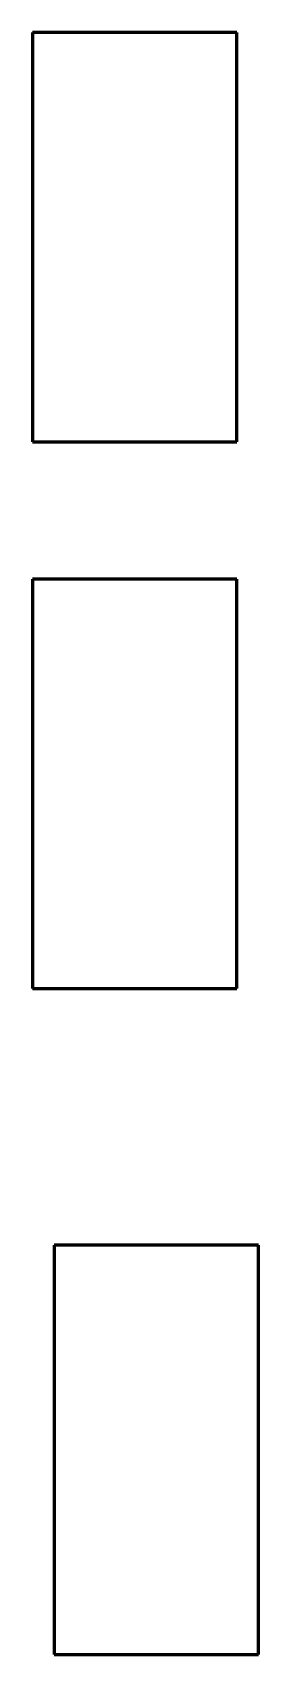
# Model space of a CAD drawing. Extents: x 0 to 297, y 0 to 292.
# Drawn here: x 238.61 to 239.99, y 77.98 to 87.89 of the extents above; entities that cross this region are included whole.
import ezdxf

# ---------------------------------------------------------------- set-up
doc = ezdxf.new("R2010")
doc.units = 0
doc.header["$MEASUREMENT"] = 0
doc.linetypes.add('K5LT_BASIC', pattern=[0])
doc.layers.add('Системный слой', color=7, linetype='Continuous')

# ---------------------------------------------------------------- blocks, each defined once
blk = doc.blocks.new('*U')
at = {"layer": 'Системный слой', "linetype": 'K5LT_BASIC', "lineweight": 60}
for p, q in [((239.8589, 87.8853), (238.6089, 87.8853)), ((238.6089, 87.8853), (238.6089, 85.3853)), ((239.8589, 85.3853), (239.8589, 87.8853)), ((238.6089, 85.3853), (239.8589, 85.3853)), ((239.8589, 84.5456), (238.6089, 84.5456)), ((238.6089, 84.5456), (238.6089, 82.0456)), ((239.8589, 82.0456), (239.8589, 84.5456)), ((238.6089, 82.0456), (239.8589, 82.0456)), ((239.9912, 80.477), (238.7412, 80.477)), ((238.7412, 80.477), (238.7412, 77.977)), ((239.9912, 77.977), (239.9912, 80.477)), ((238.7412, 77.977), (239.9912, 77.977))]:
    blk.add_line(p, q, dxfattribs=at)

msp = doc.modelspace()

# ---------------------------------------------------------------- block references
at = {"layer": 'Системный слой'}
msp.add_blockref('*U', (0, 0), dxfattribs=at)
msp.add_blockref('*U', (0, 0), dxfattribs=at)
msp.add_blockref('*U', (0, 0), dxfattribs=at)
msp.add_blockref('*U', (0, 0), dxfattribs=at)
msp.add_blockref('*U', (0, 0), dxfattribs=at)
msp.add_blockref('*U', (0, 0), dxfattribs=at)
msp.add_blockref('*U', (0, 0), dxfattribs=at)
msp.add_blockref('*U', (0, 0), dxfattribs=at)
msp.add_blockref('*U', (0, 0), dxfattribs=at)
msp.add_blockref('*U', (0, 0), dxfattribs=at)
msp.add_blockref('*U', (0, 0), dxfattribs=at)
msp.add_blockref('*U', (0, 0), dxfattribs=at)
msp.add_blockref('*U', (0, 0), dxfattribs=at)
msp.add_blockref('*U', (0, 0), dxfattribs=at)
msp.add_blockref('*U', (0, 0), dxfattribs=at)
msp.add_blockref('*U', (0, 0), dxfattribs=at)
msp.add_blockref('*U', (0, 0), dxfattribs=at)
msp.add_blockref('*U', (0, 0), dxfattribs=at)
msp.add_blockref('*U', (0, 0), dxfattribs=at)
msp.add_blockref('*U', (0, 0), dxfattribs=at)
msp.add_blockref('*U', (0, 0), dxfattribs=at)
msp.add_blockref('*U', (0, 0), dxfattribs=at)
msp.add_blockref('*U', (0, 0), dxfattribs=at)
msp.add_blockref('*U', (0, 0), dxfattribs=at)
msp.add_blockref('*U', (0, 0), dxfattribs=at)
msp.add_blockref('*U', (0, 0), dxfattribs=at)
msp.add_blockref('*U', (0, 0), dxfattribs=at)
msp.add_blockref('*U', (0, 0), dxfattribs=at)
msp.add_blockref('*U', (0, 0), dxfattribs=at)
msp.add_blockref('*U', (0, 0), dxfattribs=at)
msp.add_blockref('*U', (0, 0), dxfattribs=at)
msp.add_blockref('*U', (0, 0), dxfattribs=at)
msp.add_blockref('*U', (0, 0), dxfattribs=at)
msp.add_blockref('*U', (0, 0), dxfattribs=at)
msp.add_blockref('*U', (0, 0), dxfattribs=at)
msp.add_blockref('*U', (0, 0), dxfattribs=at)
msp.add_blockref('*U', (0, 0), dxfattribs=at)
msp.add_blockref('*U', (0, 0), dxfattribs=at)
msp.add_blockref('*U', (0, 0), dxfattribs=at)
msp.add_blockref('*U', (0, 0), dxfattribs=at)
msp.add_blockref('*U', (0, 0), dxfattribs=at)
msp.add_blockref('*U', (0, 0), dxfattribs=at)
msp.add_blockref('*U', (0, 0), dxfattribs=at)
msp.add_blockref('*U', (0, 0), dxfattribs=at)
msp.add_blockref('*U', (0, 0), dxfattribs=at)
msp.add_blockref('*U', (0, 0), dxfattribs=at)
msp.add_blockref('*U', (0, 0), dxfattribs=at)
msp.add_blockref('*U', (0, 0), dxfattribs=at)
msp.add_blockref('*U', (0, 0), dxfattribs=at)
msp.add_blockref('*U', (0, 0), dxfattribs=at)
msp.add_blockref('*U', (0, 0), dxfattribs=at)
msp.add_blockref('*U', (0, 0), dxfattribs=at)
msp.add_blockref('*U', (0, 0), dxfattribs=at)
msp.add_blockref('*U', (0, 0), dxfattribs=at)
msp.add_blockref('*U', (0, 0), dxfattribs=at)
msp.add_blockref('*U', (0, 0), dxfattribs=at)
msp.add_blockref('*U', (0, 0), dxfattribs=at)
msp.add_blockref('*U', (0, 0), dxfattribs=at)
msp.add_blockref('*U', (0, 0), dxfattribs=at)
msp.add_blockref('*U', (0, 0), dxfattribs=at)
msp.add_blockref('*U', (0, 0), dxfattribs=at)
msp.add_blockref('*U', (0, 0), dxfattribs=at)
msp.add_blockref('*U', (0, 0), dxfattribs=at)
msp.add_blockref('*U', (0, 0), dxfattribs=at)
msp.add_blockref('*U', (0, 0), dxfattribs=at)
msp.add_blockref('*U', (0, 0), dxfattribs=at)
msp.add_blockref('*U', (0, 0), dxfattribs=at)
msp.add_blockref('*U', (0, 0), dxfattribs=at)
msp.add_blockref('*U', (0, 0), dxfattribs=at)
msp.add_blockref('*U', (0, 0), dxfattribs=at)
msp.add_blockref('*U', (0, 0), dxfattribs=at)
msp.add_blockref('*U', (0, 0), dxfattribs=at)
msp.add_blockref('*U', (0, 0), dxfattribs=at)
msp.add_blockref('*U', (0, 0), dxfattribs=at)
msp.add_blockref('*U', (0, 0), dxfattribs=at)
msp.add_blockref('*U', (0, 0), dxfattribs=at)
msp.add_blockref('*U', (0, 0), dxfattribs=at)
msp.add_blockref('*U', (0, 0), dxfattribs=at)
msp.add_blockref('*U', (0, 0), dxfattribs=at)
msp.add_blockref('*U', (0, 0), dxfattribs=at)
msp.add_blockref('*U', (0, 0), dxfattribs=at)
msp.add_blockref('*U', (0, 0), dxfattribs=at)
msp.add_blockref('*U', (0, 0), dxfattribs=at)
msp.add_blockref('*U', (0, 0), dxfattribs=at)
msp.add_blockref('*U', (0, 0), dxfattribs=at)
msp.add_blockref('*U', (0, 0), dxfattribs=at)
msp.add_blockref('*U', (0, 0), dxfattribs=at)
msp.add_blockref('*U', (0, 0), dxfattribs=at)
msp.add_blockref('*U', (0, 0), dxfattribs=at)
msp.add_blockref('*U', (0, 0), dxfattribs=at)
msp.add_blockref('*U', (0, 0), dxfattribs=at)
msp.add_blockref('*U', (0, 0), dxfattribs=at)
msp.add_blockref('*U', (0, 0), dxfattribs=at)
msp.add_blockref('*U', (0, 0), dxfattribs=at)
msp.add_blockref('*U', (0, 0), dxfattribs=at)
msp.add_blockref('*U', (0, 0), dxfattribs=at)
msp.add_blockref('*U', (0, 0), dxfattribs=at)
msp.add_blockref('*U', (0, 0), dxfattribs=at)
msp.add_blockref('*U', (0, 0), dxfattribs=at)
msp.add_blockref('*U', (0, 0), dxfattribs=at)
msp.add_blockref('*U', (0, 0), dxfattribs=at)
msp.add_blockref('*U', (0, 0), dxfattribs=at)
msp.add_blockref('*U', (0, 0), dxfattribs=at)
msp.add_blockref('*U', (0, 0), dxfattribs=at)
msp.add_blockref('*U', (0, 0), dxfattribs=at)
msp.add_blockref('*U', (0, 0), dxfattribs=at)
msp.add_blockref('*U', (0, 0), dxfattribs=at)
msp.add_blockref('*U', (0, 0), dxfattribs=at)
msp.add_blockref('*U', (0, 0), dxfattribs=at)
msp.add_blockref('*U', (0, 0), dxfattribs=at)
msp.add_blockref('*U', (0, 0), dxfattribs=at)
msp.add_blockref('*U', (0, 0), dxfattribs=at)
msp.add_blockref('*U', (0, 0), dxfattribs=at)
msp.add_blockref('*U', (0, 0), dxfattribs=at)
msp.add_blockref('*U', (0, 0), dxfattribs=at)
msp.add_blockref('*U', (0, 0), dxfattribs=at)
msp.add_blockref('*U', (0, 0), dxfattribs=at)
msp.add_blockref('*U', (0, 0), dxfattribs=at)
msp.add_blockref('*U', (0, 0), dxfattribs=at)
msp.add_blockref('*U', (0, 0), dxfattribs=at)
msp.add_blockref('*U', (0, 0), dxfattribs=at)
msp.add_blockref('*U', (0, 0), dxfattribs=at)
msp.add_blockref('*U', (0, 0), dxfattribs=at)
msp.add_blockref('*U', (0, 0), dxfattribs=at)
msp.add_blockref('*U', (0, 0), dxfattribs=at)
msp.add_blockref('*U', (0, 0), dxfattribs=at)
msp.add_blockref('*U', (0, 0), dxfattribs=at)
msp.add_blockref('*U', (0, 0), dxfattribs=at)
msp.add_blockref('*U', (0, 0), dxfattribs=at)
msp.add_blockref('*U', (0, 0), dxfattribs=at)
msp.add_blockref('*U', (0, 0), dxfattribs=at)
msp.add_blockref('*U', (0, 0), dxfattribs=at)
msp.add_blockref('*U', (0, 0), dxfattribs=at)
msp.add_blockref('*U', (0, 0), dxfattribs=at)
msp.add_blockref('*U', (0, 0), dxfattribs=at)
msp.add_blockref('*U', (0, 0), dxfattribs=at)
msp.add_blockref('*U', (0, 0), dxfattribs=at)
msp.add_blockref('*U', (0, 0), dxfattribs=at)
msp.add_blockref('*U', (0, 0), dxfattribs=at)
msp.add_blockref('*U', (0, 0), dxfattribs=at)
msp.add_blockref('*U', (0, 0), dxfattribs=at)
msp.add_blockref('*U', (0, 0), dxfattribs=at)
msp.add_blockref('*U', (0, 0), dxfattribs=at)
msp.add_blockref('*U', (0, 0), dxfattribs=at)
msp.add_blockref('*U', (0, 0), dxfattribs=at)
msp.add_blockref('*U', (0, 0), dxfattribs=at)
msp.add_blockref('*U', (0, 0), dxfattribs=at)
msp.add_blockref('*U', (0, 0), dxfattribs=at)
msp.add_blockref('*U', (0, 0), dxfattribs=at)
msp.add_blockref('*U', (0, 0), dxfattribs=at)
msp.add_blockref('*U', (0, 0), dxfattribs=at)
msp.add_blockref('*U', (0, 0), dxfattribs=at)
msp.add_blockref('*U', (0, 0), dxfattribs=at)
msp.add_blockref('*U', (0, 0), dxfattribs=at)
msp.add_blockref('*U', (0, 0), dxfattribs=at)
msp.add_blockref('*U', (0, 0), dxfattribs=at)
msp.add_blockref('*U', (0, 0), dxfattribs=at)
msp.add_blockref('*U', (0, 0), dxfattribs=at)
msp.add_blockref('*U', (0, 0), dxfattribs=at)
msp.add_blockref('*U', (0, 0), dxfattribs=at)
msp.add_blockref('*U', (0, 0), dxfattribs=at)
msp.add_blockref('*U', (0, 0), dxfattribs=at)
msp.add_blockref('*U', (0, 0), dxfattribs=at)
msp.add_blockref('*U', (0, 0), dxfattribs=at)
msp.add_blockref('*U', (0, 0), dxfattribs=at)
msp.add_blockref('*U', (0, 0), dxfattribs=at)
msp.add_blockref('*U', (0, 0), dxfattribs=at)
msp.add_blockref('*U', (0, 0), dxfattribs=at)
msp.add_blockref('*U', (0, 0), dxfattribs=at)
msp.add_blockref('*U', (0, 0), dxfattribs=at)
msp.add_blockref('*U', (0, 0), dxfattribs=at)
msp.add_blockref('*U', (0, 0), dxfattribs=at)
msp.add_blockref('*U', (0, 0), dxfattribs=at)
msp.add_blockref('*U', (0, 0), dxfattribs=at)
msp.add_blockref('*U', (0, 0), dxfattribs=at)
msp.add_blockref('*U', (0, 0), dxfattribs=at)
msp.add_blockref('*U', (0, 0), dxfattribs=at)
msp.add_blockref('*U', (0, 0), dxfattribs=at)
msp.add_blockref('*U', (0, 0), dxfattribs=at)
msp.add_blockref('*U', (0, 0), dxfattribs=at)
msp.add_blockref('*U', (0, 0), dxfattribs=at)
msp.add_blockref('*U', (0, 0), dxfattribs=at)
msp.add_blockref('*U', (0, 0), dxfattribs=at)
msp.add_blockref('*U', (0, 0), dxfattribs=at)
msp.add_blockref('*U', (0, 0), dxfattribs=at)
msp.add_blockref('*U', (0, 0), dxfattribs=at)
msp.add_blockref('*U', (0, 0), dxfattribs=at)
msp.add_blockref('*U', (0, 0), dxfattribs=at)
msp.add_blockref('*U', (0, 0), dxfattribs=at)
msp.add_blockref('*U', (0, 0), dxfattribs=at)
msp.add_blockref('*U', (0, 0), dxfattribs=at)
msp.add_blockref('*U', (0, 0), dxfattribs=at)
msp.add_blockref('*U', (0, 0), dxfattribs=at)
msp.add_blockref('*U', (0, 0), dxfattribs=at)
msp.add_blockref('*U', (0, 0), dxfattribs=at)
msp.add_blockref('*U', (0, 0), dxfattribs=at)
msp.add_blockref('*U', (0, 0), dxfattribs=at)
msp.add_blockref('*U', (0, 0), dxfattribs=at)
msp.add_blockref('*U', (0, 0), dxfattribs=at)
msp.add_blockref('*U', (0, 0), dxfattribs=at)
msp.add_blockref('*U', (0, 0), dxfattribs=at)
msp.add_blockref('*U', (0, 0), dxfattribs=at)
msp.add_blockref('*U', (0, 0), dxfattribs=at)
msp.add_blockref('*U', (0, 0), dxfattribs=at)
msp.add_blockref('*U', (0, 0), dxfattribs=at)
msp.add_blockref('*U', (0, 0), dxfattribs=at)
msp.add_blockref('*U', (0, 0), dxfattribs=at)
msp.add_blockref('*U', (0, 0), dxfattribs=at)
msp.add_blockref('*U', (0, 0), dxfattribs=at)
msp.add_blockref('*U', (0, 0), dxfattribs=at)
msp.add_blockref('*U', (0, 0), dxfattribs=at)
msp.add_blockref('*U', (0, 0), dxfattribs=at)
msp.add_blockref('*U', (0, 0), dxfattribs=at)
msp.add_blockref('*U', (0, 0), dxfattribs=at)
msp.add_blockref('*U', (0, 0), dxfattribs=at)
msp.add_blockref('*U', (0, 0), dxfattribs=at)
msp.add_blockref('*U', (0, 0), dxfattribs=at)
msp.add_blockref('*U', (0, 0), dxfattribs=at)
msp.add_blockref('*U', (0, 0), dxfattribs=at)
msp.add_blockref('*U', (0, 0), dxfattribs=at)
msp.add_blockref('*U', (0, 0), dxfattribs=at)
msp.add_blockref('*U', (0, 0), dxfattribs=at)
msp.add_blockref('*U', (0, 0), dxfattribs=at)
msp.add_blockref('*U', (0, 0), dxfattribs=at)
msp.add_blockref('*U', (0, 0), dxfattribs=at)
msp.add_blockref('*U', (0, 0), dxfattribs=at)
msp.add_blockref('*U', (0, 0), dxfattribs=at)
msp.add_blockref('*U', (0, 0), dxfattribs=at)
msp.add_blockref('*U', (0, 0), dxfattribs=at)
msp.add_blockref('*U', (0, 0), dxfattribs=at)
msp.add_blockref('*U', (0, 0), dxfattribs=at)
msp.add_blockref('*U', (0, 0), dxfattribs=at)
msp.add_blockref('*U', (0, 0), dxfattribs=at)
msp.add_blockref('*U', (0, 0), dxfattribs=at)
msp.add_blockref('*U', (0, 0), dxfattribs=at)
msp.add_blockref('*U', (0, 0), dxfattribs=at)
msp.add_blockref('*U', (0, 0), dxfattribs=at)
msp.add_blockref('*U', (0, 0), dxfattribs=at)
msp.add_blockref('*U', (0, 0), dxfattribs=at)
msp.add_blockref('*U', (0, 0), dxfattribs=at)
msp.add_blockref('*U', (0, 0), dxfattribs=at)
msp.add_blockref('*U', (0, 0), dxfattribs=at)
msp.add_blockref('*U', (0, 0), dxfattribs=at)
msp.add_blockref('*U', (0, 0), dxfattribs=at)
msp.add_blockref('*U', (0, 0), dxfattribs=at)
msp.add_blockref('*U', (0, 0), dxfattribs=at)
msp.add_blockref('*U', (0, 0), dxfattribs=at)
msp.add_blockref('*U', (0, 0), dxfattribs=at)
msp.add_blockref('*U', (0, 0), dxfattribs=at)
msp.add_blockref('*U', (0, 0), dxfattribs=at)
msp.add_blockref('*U', (0, 0), dxfattribs=at)
msp.add_blockref('*U', (0, 0), dxfattribs=at)
msp.add_blockref('*U', (0, 0), dxfattribs=at)
msp.add_blockref('*U', (0, 0), dxfattribs=at)
msp.add_blockref('*U', (0, 0), dxfattribs=at)
msp.add_blockref('*U', (0, 0), dxfattribs=at)
msp.add_blockref('*U', (0, 0), dxfattribs=at)
msp.add_blockref('*U', (0, 0), dxfattribs=at)
msp.add_blockref('*U', (0, 0), dxfattribs=at)
msp.add_blockref('*U', (0, 0), dxfattribs=at)
msp.add_blockref('*U', (0, 0), dxfattribs=at)
msp.add_blockref('*U', (0, 0), dxfattribs=at)
msp.add_blockref('*U', (0, 0), dxfattribs=at)
msp.add_blockref('*U', (0, 0), dxfattribs=at)
msp.add_blockref('*U', (0, 0), dxfattribs=at)
msp.add_blockref('*U', (0, 0), dxfattribs=at)
msp.add_blockref('*U', (0, 0), dxfattribs=at)
msp.add_blockref('*U', (0, 0), dxfattribs=at)
msp.add_blockref('*U', (0, 0), dxfattribs=at)
msp.add_blockref('*U', (0, 0), dxfattribs=at)
msp.add_blockref('*U', (0, 0), dxfattribs=at)
msp.add_blockref('*U', (0, 0), dxfattribs=at)
msp.add_blockref('*U', (0, 0), dxfattribs=at)
msp.add_blockref('*U', (0, 0), dxfattribs=at)
msp.add_blockref('*U', (0, 0), dxfattribs=at)
msp.add_blockref('*U', (0, 0), dxfattribs=at)
msp.add_blockref('*U', (0, 0), dxfattribs=at)
msp.add_blockref('*U', (0, 0), dxfattribs=at)
msp.add_blockref('*U', (0, 0), dxfattribs=at)
msp.add_blockref('*U', (0, 0), dxfattribs=at)
msp.add_blockref('*U', (0, 0), dxfattribs=at)
msp.add_blockref('*U', (0, 0), dxfattribs=at)
msp.add_blockref('*U', (0, 0), dxfattribs=at)
msp.add_blockref('*U', (0, 0), dxfattribs=at)
msp.add_blockref('*U', (0, 0), dxfattribs=at)
msp.add_blockref('*U', (0, 0), dxfattribs=at)
msp.add_blockref('*U', (0, 0), dxfattribs=at)
msp.add_blockref('*U', (0, 0), dxfattribs=at)
msp.add_blockref('*U', (0, 0), dxfattribs=at)
msp.add_blockref('*U', (0, 0), dxfattribs=at)
msp.add_blockref('*U', (0, 0), dxfattribs=at)
msp.add_blockref('*U', (0, 0), dxfattribs=at)
msp.add_blockref('*U', (0, 0), dxfattribs=at)
msp.add_blockref('*U', (0, 0), dxfattribs=at)
msp.add_blockref('*U', (0, 0), dxfattribs=at)
msp.add_blockref('*U', (0, 0), dxfattribs=at)
msp.add_blockref('*U', (0, 0), dxfattribs=at)
msp.add_blockref('*U', (0, 0), dxfattribs=at)
msp.add_blockref('*U', (0, 0), dxfattribs=at)
msp.add_blockref('*U', (0, 0), dxfattribs=at)
msp.add_blockref('*U', (0, 0), dxfattribs=at)
msp.add_blockref('*U', (0, 0), dxfattribs=at)
msp.add_blockref('*U', (0, 0), dxfattribs=at)
msp.add_blockref('*U', (0, 0), dxfattribs=at)
msp.add_blockref('*U', (0, 0), dxfattribs=at)
msp.add_blockref('*U', (0, 0), dxfattribs=at)
msp.add_blockref('*U', (0, 0), dxfattribs=at)
msp.add_blockref('*U', (0, 0), dxfattribs=at)
msp.add_blockref('*U', (0, 0), dxfattribs=at)
msp.add_blockref('*U', (0, 0), dxfattribs=at)
msp.add_blockref('*U', (0, 0), dxfattribs=at)
msp.add_blockref('*U', (0, 0), dxfattribs=at)
msp.add_blockref('*U', (0, 0), dxfattribs=at)
msp.add_blockref('*U', (0, 0), dxfattribs=at)
msp.add_blockref('*U', (0, 0), dxfattribs=at)
msp.add_blockref('*U', (0, 0), dxfattribs=at)
msp.add_blockref('*U', (0, 0), dxfattribs=at)
msp.add_blockref('*U', (0, 0), dxfattribs=at)
msp.add_blockref('*U', (0, 0), dxfattribs=at)
msp.add_blockref('*U', (0, 0), dxfattribs=at)
msp.add_blockref('*U', (0, 0), dxfattribs=at)
msp.add_blockref('*U', (0, 0), dxfattribs=at)
msp.add_blockref('*U', (0, 0), dxfattribs=at)
msp.add_blockref('*U', (0, 0), dxfattribs=at)
msp.add_blockref('*U', (0, 0), dxfattribs=at)
msp.add_blockref('*U', (0, 0), dxfattribs=at)
msp.add_blockref('*U', (0, 0), dxfattribs=at)
msp.add_blockref('*U', (0, 0), dxfattribs=at)
msp.add_blockref('*U', (0, 0), dxfattribs=at)
msp.add_blockref('*U', (0, 0), dxfattribs=at)
msp.add_blockref('*U', (0, 0), dxfattribs=at)
msp.add_blockref('*U', (0, 0), dxfattribs=at)
msp.add_blockref('*U', (0, 0), dxfattribs=at)
msp.add_blockref('*U', (0, 0), dxfattribs=at)
msp.add_blockref('*U', (0, 0), dxfattribs=at)
msp.add_blockref('*U', (0, 0), dxfattribs=at)
msp.add_blockref('*U', (0, 0), dxfattribs=at)
msp.add_blockref('*U', (0, 0), dxfattribs=at)
msp.add_blockref('*U', (0, 0), dxfattribs=at)
msp.add_blockref('*U', (0, 0), dxfattribs=at)
msp.add_blockref('*U', (0, 0), dxfattribs=at)
msp.add_blockref('*U', (0, 0), dxfattribs=at)
msp.add_blockref('*U', (0, 0), dxfattribs=at)
msp.add_blockref('*U', (0, 0), dxfattribs=at)
msp.add_blockref('*U', (0, 0), dxfattribs=at)
msp.add_blockref('*U', (0, 0), dxfattribs=at)
msp.add_blockref('*U', (0, 0), dxfattribs=at)
msp.add_blockref('*U', (0, 0), dxfattribs=at)
msp.add_blockref('*U', (0, 0), dxfattribs=at)
msp.add_blockref('*U', (0, 0), dxfattribs=at)
msp.add_blockref('*U', (0, 0), dxfattribs=at)
msp.add_blockref('*U', (0, 0), dxfattribs=at)
msp.add_blockref('*U', (0, 0), dxfattribs=at)
msp.add_blockref('*U', (0, 0), dxfattribs=at)
msp.add_blockref('*U', (0, 0), dxfattribs=at)
msp.add_blockref('*U', (0, 0), dxfattribs=at)
msp.add_blockref('*U', (0, 0), dxfattribs=at)
msp.add_blockref('*U', (0, 0), dxfattribs=at)
msp.add_blockref('*U', (0, 0), dxfattribs=at)
msp.add_blockref('*U', (0, 0), dxfattribs=at)
msp.add_blockref('*U', (0, 0), dxfattribs=at)
msp.add_blockref('*U', (0, 0), dxfattribs=at)
msp.add_blockref('*U', (0, 0), dxfattribs=at)
msp.add_blockref('*U', (0, 0), dxfattribs=at)

doc.saveas('drawing.dxf')
